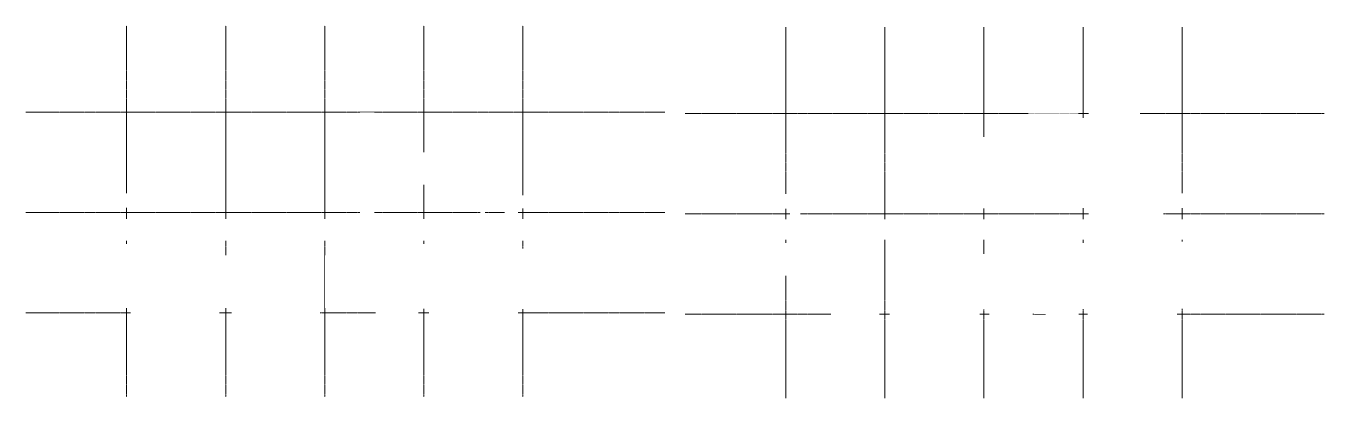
# Model space of a CAD drawing. Header units: millimetres. Extents: x -376000 to 292178, y -193032 to 188048.
# Drawn here: x 201782 to 292178, y -69522 to -43571 of the extents above; entities that cross this region are included whole.
import ezdxf

# ---------------------------------------------------------------- set-up
doc = ezdxf.new("R2010")
doc.units = ezdxf.units.MM
doc.linetypes.add('ラインタイプ-6', pattern=[5.291531, 3.175, -1.058062, 0.352704, -0.705764])
doc.layers.add('02_既存平面-内部建具・サッシ', color=7, linetype='Continuous', lineweight=18)
doc.layers.add('_平面図(既存部) (2D)', color=7, linetype='Continuous', lineweight=5)
doc.layers.add('06一点鎖線', color=7, linetype='ラインタイプ-6', lineweight=9, true_color=0x9999ff)

# ---------------------------------------------------------------- blocks, each defined once
blk = doc.blocks.new('平面図(既存部) (2D)')
at = {"layer": '06一点鎖線'}
for p, q in [((254693.827, -43661.119), (254693.827, -69522.262)), ((261593.827, -43661.119), (261593.827, -69522.262)), ((268493.827, -43661.119), (268493.827, -69522.262)), ((275393.827, -43661.119), (275393.827, -69522.262)), ((282293.827, -43661.119), (282293.827, -69522.262)), ((246275.996, -49588.764), (201781.814, -49588.764)), ((292177.505, -49668.311), (247683.323, -49668.311)), ((292177.505, -56668.311), (247683.323, -56668.311)), ((292177.505, -63668.311), (247683.323, -63668.311))]:
    blk.add_line(p, q, dxfattribs=at)
at = {"color": 255, "linetype": 'Continuous', "lineweight": 5, "transparency": 33554687}
for points in [[(208668.365, -55243.148), (209064.8, -55243.148), (209064.8, -56249.855), (208668.365, -56249.855)], [(209763.08, -56293.644), (210579.08, -56293.644), (210579.08, -58239.259), (209763.08, -58239.259)], [(235126.215, -56298.855), (236045.853, -56298.855), (236045.853, -57208.946), (235126.215, -57208.946)], [(223733.459, -58788.764), (224845.872, -58788.764), (224845.872, -59561.665), (223733.459, -59561.665)], [(216106.245, -63251.864), (222251.797, -63251.864), (222251.797, -63788.764), (216106.245, -63788.764)], [(226144.592, -63298.764), (229106.975, -63298.764), (229106.975, -63788.764), (226144.592, -63788.764)]]:
    blk.add_wipeout(points, dxfattribs=at).dxf.layer = '02_既存平面-内部建具・サッシ'
at = {"layer": '06一点鎖線'}
for p, q in [((208792.318, -43571.068), (208792.318, -69432.211)), ((215692.318, -43571.068), (215692.318, -69432.211)), ((222592.318, -43571.068), (222592.318, -69432.211)), ((229492.318, -43571.068), (229492.318, -69432.211)), ((236392.318, -43571.068), (236392.318, -69432.211)), ((246275.996, -56588.764), (201781.814, -56588.764)), ((246275.996, -63588.764), (201781.814, -63588.764))]:
    blk.add_line(p, q, dxfattribs=at)
at = {"color": 255, "linetype": 'Continuous', "lineweight": 5, "transparency": 33554687}
for points in [[(263896.8, -51318.351), (271593.827, -51318.351), (271593.827, -56291.066), (263896.8, -56291.066)], [(254510.463, -55283.351), (255712.715, -55283.351), (255712.715, -56319.972), (254510.463, -56319.972)], [(281974.8, -55243.351), (282355.649, -55243.351), (282355.649, -56258.513), (281974.8, -56258.513)], [(254551.8, -58708.351), (257561.047, -58708.351), (257561.047, -60978.351), (254551.8, -60978.351)], [(272785.493, -58708.351), (275086.8, -58708.351), (275086.8, -63788.764), (272785.493, -63788.764)], [(261917.534, -59480.67), (268193.57, -59480.67), (268193.57, -63788.764), (261917.534, -63788.764)], [(268876.034, -59198.191), (271881.824, -59198.191), (271881.824, -63788.764), (268876.034, -63788.764)], [(275719.08, -59516.959), (279503.202, -59516.959), (279503.202, -63788.764), (275719.08, -63788.764)]]:
    blk.add_wipeout(points, dxfattribs=at).dxf.layer = '02_既存平面-内部建具・サッシ'
for points in [[(271593.827, -49668.311), (275067.724, -49668.311), (275067.724, -53388.764), (271593.827, -53388.764)], [(227769.002, -52379.267), (232342.318, -52379.267), (232342.318, -54630.039), (227769.002, -54630.039)], [(216092.318, -52440.834), (222292.318, -52440.834), (222292.318, -54491.14), (216092.318, -54491.14)], [(212564.962, -54454.262), (215346.8, -54454.262), (215346.8, -55816.623), (212564.962, -55816.623)], [(208668.365, -55243.148), (209064.8, -55243.148), (209064.8, -56249.855), (208668.365, -56249.855)], [(235382.615, -55388.764), (236592.318, -55388.764), (236592.318, -56298.855), (235382.615, -56298.855)], [(212564.962, -58719.8), (215254.8, -58719.8), (215254.8, -61041.809), (212564.962, -61041.809)], [(264893.827, -58666.509), (268193.57, -58666.509), (268193.57, -59480.67), (264893.827, -59480.67)], [(275293.827, -58708.351), (275719.08, -58708.351), (275719.08, -63304.254), (275293.827, -63304.254)], [(226804.08, -58788.764), (229630.489, -58788.764), (229630.489, -63298.764), (226804.08, -63298.764)], [(279503.202, -59543.204), (282396.8, -59543.204), (282396.8, -63288.351), (279503.202, -63288.351)], [(254882.164, -60978.351), (257891.412, -60978.351), (257891.412, -61318.351), (254882.164, -61318.351)], [(271993.827, -61536.745), (272785.493, -61536.745), (272785.493, -63662.001), (271993.827, -63662.001)]]:
    blk.add_wipeout(points, dxfattribs=at).dxf.layer = '02_既存平面-内部建具・サッシ'
for points in [[(230928.94, -51068.855), (233432.8, -51068.855), (233432.8, -52094.855), (230928.94, -52094.855)], [(219419.962, -54454.262), (222201.8, -54454.262), (222201.8, -56061.451), (219419.962, -56061.451)], [(229856.552, -55034.082), (231092.318, -55034.082), (231092.318, -55939.469), (229856.552, -55939.469)], [(209105.377, -55338.404), (209665.996, -55338.404), (209665.996, -56088.764), (209105.377, -56088.764)], [(229847.507, -59551.451), (236056.8, -59551.451), (236056.8, -63788.764), (229847.507, -63788.764)], [(268193.57, -59480.67), (268876.034, -59480.67), (268876.034, -63336.358), (268193.57, -63336.358)], [(208592.318, -59831.599), (212564.962, -59831.599), (212564.962, -63235.909), (208592.318, -63235.909)], [(257356.8, -61162.351), (257848.269, -61162.351), (257848.269, -63432.351), (257356.8, -63432.351)], [(279386.8, -63288.351), (281928.8, -63288.351), (281928.8, -63788.764), (279386.8, -63788.764)]]:
    blk.add_wipeout(points, dxfattribs=at).dxf.layer = '02_既存平面-内部建具・サッシ'
for points in [[(230648.93, -58788.764), (234261.993, -58788.764), (234261.993, -59688.764), (230648.93, -59688.764)], [(268876.034, -59009.559), (271881.824, -59009.559), (271881.824, -59198.191), (268876.034, -59198.191)], [(209079.993, -60865.43), (215254.8, -60865.43), (215254.8, -63788.764), (209079.993, -63788.764)], [(257848.269, -60669.679), (261206.8, -60669.679), (261206.8, -63788.764), (257848.269, -63788.764)], [(236056.8, -61912.458), (242002.716, -61912.458), (242002.716, -62745.146), (236056.8, -62745.146)]]:
    blk.add_wipeout(points, dxfattribs=at).dxf.layer = '02_既存平面-内部建具・サッシ'
for points in [[(208121.8, -57042.009), (236521.8, -57042.009), (236521.8, -58534.855), (208121.8, -58534.855)], [(269479.847, -58648.351), (271881.824, -58648.351), (271881.824, -59009.559), (269479.847, -59009.559)], [(215536.8, -59561.665), (222406.8, -59561.665), (222406.8, -63251.864), (215536.8, -63251.864)], [(236056.8, -59551.451), (236592.318, -59551.451), (236592.318, -63307.454), (236056.8, -63307.454)]]:
    blk.add_wipeout(points, dxfattribs=at).dxf.layer = '02_既存平面-内部建具・サッシ'
for points in [[(225044.08, -49588.764), (226042.318, -49588.764), (226042.318, -56791.451), (225044.08, -56791.451)], [(233413.38, -55388.764), (233742.715, -55388.764), (233742.715, -57042.009), (233413.38, -57042.009)], [(235126.215, -56298.855), (236045.853, -56298.855), (236045.853, -57208.946), (235126.215, -57208.946)], [(254027.996, -57048.351), (282493.827, -57048.351), (282493.827, -58483.483), (254027.996, -58483.483)], [(208592.318, -58788.764), (211599.08, -58788.764), (211599.08, -59831.599), (208592.318, -59831.599)], [(234989.08, -59096.447), (236592.318, -59096.447), (236592.318, -59551.451), (234989.08, -59551.451)], [(216106.245, -63251.864), (222251.797, -63251.864), (222251.797, -63788.764), (216106.245, -63788.764)]]:
    blk.add_wipeout(points, dxfattribs=at).dxf.layer = '02_既存平面-内部建具・サッシ'
for points in [[(275788.748, -55243.351), (280985.933, -55243.351), (280985.933, -57048.351), (275788.748, -57048.351)], [(233413.38, -56712.674), (233413.38, -57042.009), (231142.8, -57042.009), (231142.8, -56712.674)], [(254978.9, -56319.972), (255712.715, -56319.972), (255712.715, -56838.283), (254978.9, -56838.283)], [(277631.714, -58653.351), (279363.344, -58653.351), (279363.344, -59516.959), (277631.714, -59516.959)], [(281222.535, -58605.642), (282396.8, -58605.642), (282396.8, -59543.204), (281222.535, -59543.204)], [(222614.602, -59561.665), (225931.8, -59561.665), (225931.8, -63251.864), (222614.602, -63251.864)], [(271993.827, -58788.764), (272785.493, -58788.764), (272785.493, -60283.921), (271993.827, -60283.921)]]:
    blk.add_wipeout(points, dxfattribs=at).dxf.layer = '02_既存平面-内部建具・サッシ'
for points in [[(275788.748, -49565.713), (279371.8, -49565.713), (279371.8, -55388.764), (275788.748, -55388.764)], [(224819.386, -58788.764), (225931.8, -58788.764), (225931.8, -59561.665), (224819.386, -59561.665)], [(226144.592, -63298.764), (229106.975, -63298.764), (229106.975, -63788.764), (226144.592, -63788.764)]]:
    blk.add_wipeout(points, dxfattribs=at).dxf.layer = '02_既存平面-内部建具・サッシ'
for points in [[(274421.8, -49988.764), (275593.827, -49988.764), (275593.827, -56268.351), (274421.8, -56268.351)], [(226144.592, -58788.764), (226804.08, -58788.764), (226804.08, -60440.841), (226144.592, -60440.841)], [(226144.592, -61623.228), (226804.08, -61623.228), (226804.08, -63298.764), (226144.592, -63298.764)]]:
    blk.add_wipeout(points, dxfattribs=at).dxf.layer = '02_既存平面-内部建具・サッシ'
blk.add_wipeout([(271593.827, -53388.764), (275067.724, -53388.764), (275067.724, -55883.827), (271593.827, -55883.827)], dxfattribs=at).dxf.layer = '02_既存平面-内部建具・サッシ'
blk.add_wipeout([(273909.08, -56268.351), (275081.107, -56268.351), (275081.107, -56409.948), (273909.08, -56409.948)], dxfattribs=at).dxf.layer = '02_既存平面-内部建具・サッシ'

msp = doc.modelspace()

# ---------------------------------------------------------------- block references
at = {"layer": '_平面図(既存部) (2D)'}
msp.add_blockref('平面図(既存部) (2D)', (0, 0), dxfattribs=at)

doc.saveas('drawing.dxf')
